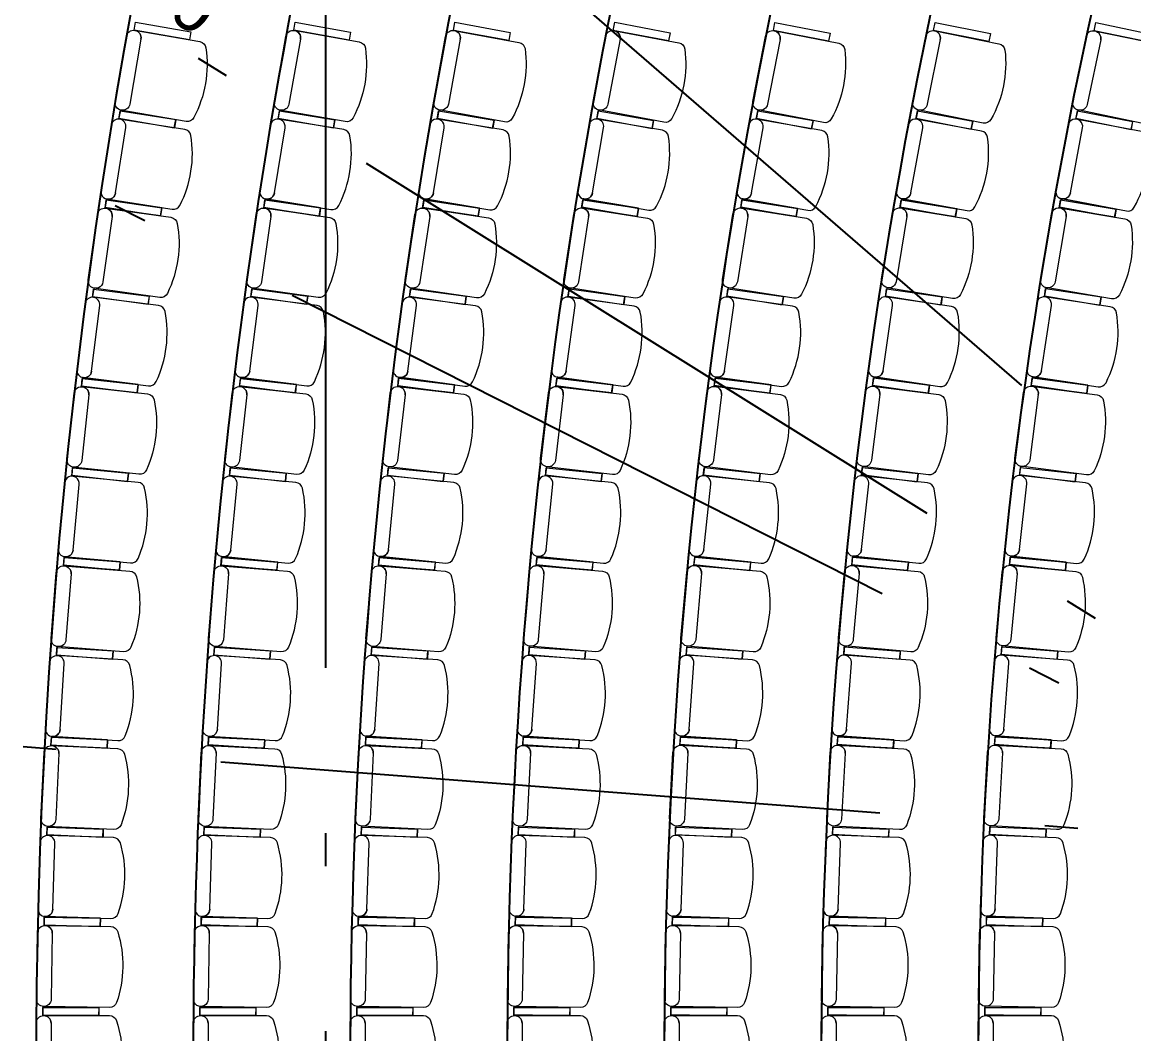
# Model space of a CAD drawing. Header units: millimetres. Extents: x 2558 to 253942, y 1343 to 186042.
# Drawn here: x 158767 to 165493, y 145378 to 151502 of the extents above; entities that cross this region are included whole.
import ezdxf

# ---------------------------------------------------------------- set-up
doc = ezdxf.new("R2010")
doc.units = ezdxf.units.MM
doc.linetypes.add('OSY', pattern=[6200, 4000, -1000, 200, -1000])
for name, color, linetype in [('axes', 40, 'OSY'), ('P', 3, 'Continuous'), ('SEATS PARTER 54sm', 9, 'Continuous')]:
    doc.layers.add(name, color=color, linetype=linetype)
doc.layers.add('ST', color=5, linetype='Continuous', lineweight=50)
doc.styles.add('DIM100', font='arial.ttf')
doc.dimstyles.new('DIM100', dxfattribs={"dimtxt": 300, "dimasz": 150, "dimexe": 0, "dimexo": 100, "dimgap": 100, "dimtad": 1, "dimdec": 0, "dimzin": 0, "dimdsep": 46, "dimtxsty": 'DIM100', "dimblk": 'ARCHTICK', "dimcen": 200, "dimdle": 0.5, "dimclrt": 256, "dimaunit": 1, "dimazin": 0, "dimtfac": 1, "dimtdec": 0, "dimtix": 1, "dimtofl": 0, "dimtmove": 2, "dimatfit": 0, "dimldrblk": 'DOT', "dimfxl": 0, "dimtvp": 1.5, "dimtolj": 1, "dimtzin": 0, "dimarcsym": 0})

# ---------------------------------------------------------------- blocks, each defined once
blk = doc.blocks.new('_ArchTick')
at = {"color": 0, "linetype": 'ByBlock', "const_width": 0.15}
blk.add_lwpolyline([(-0.5, -0.5), (0.5, 0.5)], dxfattribs=at)
blk = doc.blocks.new('*D288')
at = {"layer": 'axes', "color": 0, "lineweight": -2, "transparency": 16777216}
blk.add_line((169501.8, 145243.2), (144517.2, 157885.4), dxfattribs=at)
at = {"layer": 'Defpoints', "color": 0, "transparency": 16777216}
for p in [(144517.7, 157885.2), (169501.4, 145243.4)]:
    blk.add_point(p, dxfattribs=at)
at = {"layer": 'axes', "color": 0, "lineweight": -2, "transparency": 16777216, "xscale": 150, "yscale": 150, "zscale": 150, "rotation": 153.1605896453063}
blk.add_blockref('_ArchTick', (144517.7, 157885.2), dxfattribs=at)
at = {"layer": 'axes', "transparency": 16777216, "insert": (157123.8, 151790.2), "char_height": 300, "attachment_point": 5, "rotation": 333.16059, "style": 'DIM100'}
blk.add_mtext('\\A1;R28000', dxfattribs=at)
blk = doc.blocks.new('_Dot')
at = {"layer": 'P', "color": 0, "lineweight": -2}
blk.add_line((-0.5, 0), (-1, 0), dxfattribs=at)
at = {"layer": 'P', "color": 0, "const_width": 0.5}
blk.add_lwpolyline([(-0.25, 0, 1), (0.25, 0, 1)], format="xyb", close=True, dxfattribs=at)
blk = doc.blocks.new('*D289')
at = {"layer": 'axes', "color": 0, "lineweight": -2, "transparency": 16777216}
blk.add_line((169501.8, 145243.1), (148807, 158171.1), dxfattribs=at)
at = {"layer": 'Defpoints', "color": 0, "transparency": 16777216}
for p in [(148807.4, 158170.9), (169501.4, 145243.4)]:
    blk.add_point(p, dxfattribs=at)
at = {"layer": 'axes', "color": 0, "lineweight": -2, "transparency": 16777216, "xscale": 150, "yscale": 150, "zscale": 150, "rotation": 148.0070886636174}
blk.add_blockref('_ArchTick', (148807.4, 158170.9), dxfattribs=at)
at = {"layer": 'axes', "transparency": 16777216, "insert": (159288.5, 151921.9), "char_height": 300, "attachment_point": 5, "rotation": 328.00709, "style": 'DIM100'}
blk.add_mtext('\\A1;R24400', dxfattribs=at)

msp = doc.modelspace()

# ---------------------------------------------------------------- linework, layer by layer
at = {"layer": 'axes'}
for p, q in [((160601.4, 182593.4), (160601.4, 101893.4)), ((169501.4, 145243.4), (141538.7, 169473.3)), ((153787.6, 147502.7), (183001.4, 145243.4))]:
    msp.add_line(p, q, dxfattribs=at)
msp.add_lwpolyline([(184501.4, 156693.7, -0.085567), (174506.5, 158416.8, 0.127535), (165054.7, 159248.2, 0.846379), (165054.7, 131238.7, 0.127535), (174506.5, 132070, -0.085567), (184501.4, 133793.1, 0.076091)], format="xyb", dxfattribs=at)
for radius, end in [(32000, 270), (30000, 271.14599), (28000, 270), (24400, 270)]:
    msp.add_arc((169501.4, 145243.4), radius, 90, end, dxfattribs=at)
at = {"layer": 'P'}
for radius, start, end in [(29449.8, 155.62958, 204.26217), (30399.8, 156.79544, 203.05234), (31349.8, 158.11634, 201.68264), (32299.8, 159.61235, 200.13054), (33249.8, 161.31568, 198.35971), (34199.8, 163.27988, 196.3089), (35149.8, 165.60123, 193.86476)]:
    msp.add_arc((194001.4, 145243.4), radius, start, end, dxfattribs=at)
at = {"layer": 'SEATS PARTER 54sm', "linetype": 'Continuous', "lineweight": 0}
for points in [[(159485.7, 151400.8), (159417.7, 151006.6, -1), (159329.1, 151021.9), (159397.1, 151416.1, -1), (159485.7, 151400.8, 0.414213), (159449.1, 151452.8), (159444.1, 151453.7), (159452.6, 151502.9), (159787.7, 151445.1), (159779.2, 151395.9), (159444.1, 151453.7), (159841.4, 151385.1, -0.324534), (159878.3, 151347.3, -0.1591), (159805.6, 150925.6, -0.324534), (159758.1, 150902.3), (159360.8, 150970.8), (159352.3, 150921.5), (159687.4, 150863.7), (159695.9, 150913)], [(160451.1, 151400.4), (160381.2, 151006.5, -1), (160292.6, 151022.3), (160362.5, 151416.1, -1), (160451.1, 151400.4, 0.414213), (160414.6, 151452.6), (160409.7, 151453.4), (160418.4, 151502.7), (160753.2, 151443.2), (160744.5, 151394), (160409.7, 151453.4), (160806.7, 151383, -0.324534), (160843.4, 151344.9, -0.1591), (160768.6, 150923.6, -0.324534), (160721.1, 150900.5), (160324.1, 150971), (160315.4, 150921.7), (160650.1, 150862.3), (160658.9, 150911.6)], [(161417.3, 151399.9), (161345.4, 151006.4, -1), (161256.9, 151022.5), (161328.8, 151416, -1), (161417.3, 151399.9, 0.414213), (161381.1, 151452.2), (161376.2, 151453.1), (161385.2, 151502.3), (161719.6, 151441.2), (161710.7, 151392), (161376.2, 151453.1), (161772.8, 151380.7, -0.324534), (161809.3, 151342.4, -0.1591), (161732.4, 150921.5, -0.324534), (161684.7, 150898.6), (161288.1, 150971.1), (161279.1, 150921.9), (161613.6, 150860.8), (161622.6, 150910)], [(162384.5, 151399.2), (162310.5, 151006.1, -1), (162222, 151022.8), (162296, 151415.9, -1), (162384.5, 151399.2, 0.414213), (162348.6, 151451.8), (162343.7, 151452.7), (162352.9, 151501.9), (162687, 151438.9), (162677.8, 151389.8), (162343.7, 151452.7), (162739.9, 151378.1, -0.324534), (162776.2, 151339.7, -0.1591), (162697, 150919.2, -0.324534), (162649.2, 150896.6), (162253, 150971.2), (162243.8, 150922), (162577.9, 150859.1), (162587.1, 150908.3)], [(163352.7, 151398.5), (163276.5, 151005.9, -1), (163188.1, 151023), (163264.4, 151415.7, -1), (163352.7, 151398.5, 0.414213), (163317.1, 151451.3), (163312.2, 151452.2), (163321.7, 151501.3), (163655.5, 151436.5), (163646, 151387.4), (163312.2, 151452.2), (163708, 151375.4, -0.324534), (163744.1, 151336.7, -0.1591), (163662.5, 150916.7, -0.324534), (163614.6, 150894.4), (163218.8, 150971.2), (163209.3, 150922.1), (163543, 150857.3), (163552.6, 150906.4)], [(164322.1, 151397.7), (164243.5, 151005.5, -1), (164155.2, 151023.2), (164233.8, 151415.4, -1), (164322.1, 151397.7, 0.414213), (164286.8, 151450.6), (164281.9, 151451.6), (164291.7, 151500.6), (164625.1, 151433.8), (164615.3, 151384.8), (164281.9, 151451.6), (164677.2, 151372.4, -0.324534), (164713.1, 151333.5, -0.1591), (164628.9, 150913.9, -0.324534), (164580.9, 150891.9), (164185.6, 150971.2), (164175.8, 150922.2), (164509.1, 150855.3), (164519, 150904.3)], [(165292.7, 151396.7), (165211.6, 151005, -1), (165123.4, 151023.3), (165204.6, 151414.9, -1), (165292.7, 151396.7, 0.414213), (165257.8, 151449.9), (165252.9, 151450.9), (165263.1, 151499.8), (165596, 151430.9), (165585.8, 151381.9), (165252.9, 151450.9), (165647.7, 151369.1, -0.324534), (165683.3, 151330, -0.1591), (165596.5, 150911, -0.324534), (165548.3, 150889.3), (165153.5, 150971.1), (165143.3, 150922.1), (165476.3, 150853.1), (165486.4, 150902.1)], [(159332.4, 150468.9), (159394.3, 150864.1, 1), (159305.4, 150878), (159243.5, 150482.8, 1), (159332.4, 150468.9, -0.414213), (159281, 150431.4), (159276.1, 150432.2), (159268.3, 150382.8), (159604.2, 150330.2), (159612, 150379.6), (159276.1, 150432.2), (159674.4, 150369.8, 0.324534), (159721.4, 150393.8, 0.1591), (159787.6, 150816.6, 0.324534), (159750.2, 150853.9), (159351.9, 150916.3), (159359.6, 150965.7), (159695.5, 150913.1), (159687.8, 150863.7)], [(160293.5, 150469), (160357.1, 150863.9, 1), (160268.2, 150878.2), (160204.6, 150483.3, 1), (160293.5, 150469, -0.414213), (160241.9, 150431.8), (160236.9, 150432.5), (160229, 150383.2), (160564.7, 150329.1), (160572.6, 150378.5), (160236.9, 150432.5), (160635, 150368.4, 0.324534), (160682.2, 150392.3, 0.1591), (160750.2, 150814.8, 0.324534), (160712.9, 150852.2), (160314.8, 150916.3), (160322.8, 150965.7), (160658.5, 150911.6), (160650.5, 150862.3)], [(161255.1, 150469.1), (161320.6, 150863.8, 1), (161231.8, 150878.5), (161166.4, 150483.9, 1), (161255.1, 150469.1, -0.414213), (161203.4, 150432.1), (161198.5, 150432.9), (161190.3, 150383.6), (161525.7, 150328), (161533.9, 150377.3), (161198.5, 150432.9), (161596.2, 150367, 0.324534), (161643.5, 150390.6, 0.1591), (161713.5, 150812.8, 0.324534), (161676.3, 150850.4), (161278.6, 150916.3), (161286.8, 150965.7), (161622.2, 150910.1), (161614, 150860.7)], [(162217.5, 150469.2), (162284.9, 150863.5, 1), (162196.1, 150878.7), (162128.8, 150484.4, 1), (162217.5, 150469.2, -0.414213), (162165.6, 150432.5), (162160.7, 150433.3), (162152.2, 150384), (162487.4, 150326.8), (162495.8, 150376.1), (162160.7, 150433.3), (162558.1, 150365.4, 0.324534), (162605.5, 150388.8, 0.1591), (162677.5, 150810.6, 0.324534), (162640.6, 150848.4), (162243.2, 150916.3), (162251.6, 150965.6), (162586.7, 150908.3), (162578.3, 150859.1)], [(163180.7, 150469.3), (163250, 150863.2, 1), (163161.4, 150878.8), (163092, 150484.9, 1), (163180.7, 150469.3, -0.414213), (163128.5, 150432.8), (163123.6, 150433.6), (163114.9, 150384.4), (163449.8, 150325.4), (163458.5, 150374.7), (163123.6, 150433.6), (163520.7, 150363.7, 0.324534), (163568.2, 150386.8, 0.1591), (163642.4, 150808.3, 0.324534), (163605.7, 150846.3), (163208.6, 150916.2), (163217.3, 150965.5), (163552.1, 150906.5), (163543.5, 150857.2)], [(164144.6, 150469.3), (164216.2, 150862.8, 1), (164127.6, 150878.9), (164056.1, 150485.4, 1), (164144.6, 150469.3, -0.414213), (164092.3, 150433.1), (164087.4, 150434), (164078.4, 150384.8), (164413, 150323.9), (164421.9, 150373.1), (164087.4, 150434), (164484.1, 150361.8, 0.324534), (164531.7, 150384.7, 0.1591), (164608.3, 150805.7, 0.324534), (164571.7, 150843.9), (164175.1, 150916.1), (164184, 150965.3), (164518.5, 150904.4), (164509.6, 150855.2)], [(165109.5, 150469.2), (165183.4, 150862.4, 1), (165094.9, 150879), (165021.1, 150485.9, 1), (165109.5, 150469.2, -0.414213), (165057, 150433.3), (165052.1, 150434.3), (165042.8, 150385.1), (165377, 150322.3), (165386.2, 150371.5), (165052.1, 150434.3), (165448.3, 150359.8, 0.324534), (165496.1, 150382.4, 0.1591), (165575.1, 150803, 0.324534), (165538.8, 150841.4), (165142.6, 150915.8), (165151.8, 150965), (165486, 150902.2), (165476.7, 150853)], [(159311.2, 150325.9), (159255.4, 149929.9, -1), (159166.3, 149942.4), (159222.1, 150338.5, -1), (159311.2, 150325.9, 0.414213), (159272.9, 150376.8), (159267.9, 150377.5), (159274.9, 150427), (159611.6, 150379.6), (159604.6, 150330.1), (159267.9, 150377.5), (159667.2, 150321.3, -0.324534), (159705.2, 150284.6, -0.1591), (159645.6, 149860.9, -0.324534), (159598.9, 149836.1), (159199.7, 149892.3), (159192.7, 149842.7), (159529.4, 149795.4), (159536.4, 149844.9)], [(160271.6, 150326.1), (160214.3, 149930.2, -1), (160125.3, 149943.1), (160182.5, 150338.9, -1), (160271.6, 150326.1, 0.414213), (160233.5, 150377), (160228.6, 150377.8), (160235.7, 150427.2), (160572.2, 150378.6), (160565.1, 150329.1), (160228.6, 150377.8), (160627.6, 150320, -0.324534), (160665.5, 150283.2, -0.1591), (160604.2, 149859.7, -0.324534), (160557.4, 149835.1), (160158.4, 149892.8), (160151.2, 149843.3), (160487.7, 149794.6), (160494.9, 149844.1)], [(161232.6, 150326.1), (161173.7, 149930.5, -1), (161084.7, 149943.8), (161143.6, 150339.4, -1), (161232.6, 150326.1, 0.414213), (161194.8, 150377.3), (161189.8, 150378), (161197.2, 150427.5), (161533.5, 150377.4), (161526.1, 150327.9), (161189.8, 150378), (161588.6, 150318.6, -0.324534), (161626.3, 150281.6, -0.1591), (161563.3, 149858.4, -0.324534), (161516.4, 149834), (161117.6, 149893.4), (161110.3, 149843.9), (161446.6, 149793.8), (161453.9, 149843.3)], [(162194.3, 150326.2), (162133.7, 149930.8, -1), (162044.7, 149944.5), (162105.4, 150339.9, -1), (162194.3, 150326.2, 0.414213), (162156.7, 150377.5), (162151.7, 150378.3), (162159.3, 150427.7), (162495.4, 150376.1), (162487.8, 150326.7), (162151.7, 150378.3), (162550.3, 150317.1, -0.324534), (162587.8, 150280, -0.1591), (162522.9, 149857, -0.324534), (162475.9, 149832.8), (162077.4, 149893.9), (162069.8, 149844.5), (162405.9, 149792.9), (162413.5, 149842.4)], [(163156.7, 150326.2), (163094.2, 149931.1, -1), (163005.3, 149945.2), (163067.8, 150340.3, -1), (163156.7, 150326.2, 0.414213), (163119.3, 150377.7), (163114.4, 150378.5), (163122.2, 150427.9), (163458, 150374.7), (163450.2, 150325.3), (163114.4, 150378.5), (163512.6, 150315.5, -0.324534), (163550, 150278.1, -0.1591), (163483.1, 149855.5, -0.324534), (163436, 149831.5), (163037.8, 149894.5), (163030, 149845.1), (163365.8, 149792), (163373.6, 149841.4)], [(164119.9, 150326.2), (164055.5, 149931.4, -1), (163966.6, 149945.9), (164031.1, 150340.7, -1), (164119.9, 150326.2, 0.414213), (164082.8, 150377.9), (164077.8, 150378.7), (164085.9, 150428), (164421.5, 150373.2), (164413.4, 150323.9), (164077.8, 150378.7), (164475.8, 150313.7, -0.324534), (164513, 150276.2, -0.1591), (164444, 149853.8, -0.324534), (164396.8, 149830.1), (163998.9, 149895.1), (163990.8, 149845.7), (164326.4, 149790.9), (164334.4, 149840.3)], [(165084, 150326.1), (165017.4, 149931.7, -1), (164928.7, 149946.7), (164995.3, 150341.1, -1), (165084, 150326.1, 0.414213), (165047.1, 150378), (165042.2, 150378.8), (165050.5, 150428.1), (165385.8, 150371.5), (165377.4, 150322.2), (165042.2, 150378.8), (165439.7, 150311.7, -0.324534), (165476.8, 150274, -0.1591), (165405.6, 149852, -0.324534), (165358.2, 149828.6), (164960.7, 149895.7), (164952.3, 149846.3), (165287.6, 149789.8), (165295.9, 149839.1)], [(159186.9, 149389.7), (159236.4, 149786.6, 1), (159147.1, 149797.8), (159097.6, 149400.8, 1), (159186.9, 149389.7, -0.414213), (159136.6, 149350.6), (159131.7, 149351.2), (159125.5, 149301.6), (159462.9, 149259.5), (159469, 149309.1), (159131.7, 149351.2), (159531.7, 149301.3, 0.324534), (159578, 149326.8, 0.1591), (159631.1, 149751.4, 0.324534), (159592.5, 149787.5), (159192.4, 149837.5), (159198.6, 149887.1), (159536, 149844.9), (159529.8, 149795.3)], [(160143.8, 149390.1), (160194.8, 149786.9, 1), (160105.5, 149798.4), (160054.5, 149401.6, 1), (160143.8, 149390.1, -0.414213), (160093.4, 149351.2), (160088.5, 149351.9), (160082.1, 149302.3), (160419.3, 149259), (160425.7, 149308.6), (160088.5, 149351.9), (160488.4, 149300.5, 0.324534), (160534.8, 149325.9, 0.1591), (160589.3, 149750.3, 0.324534), (160550.8, 149786.5), (160150.9, 149837.9), (160157.3, 149887.5), (160494.5, 149844.2), (160488.1, 149794.6)], [(161101.1, 149390.6), (161153.6, 149787.2, 1), (161064.3, 149799), (161011.9, 149402.4, 1), (161101.1, 149390.6, -0.414213), (161050.6, 149351.9), (161045.7, 149352.6), (161039.1, 149303), (161376.2, 149258.4), (161382.7, 149308), (161045.7, 149352.6), (161445.4, 149299.7, 0.324534), (161491.9, 149324.9, 0.1591), (161547.9, 149749.1, 0.324534), (161509.6, 149785.5), (161109.9, 149838.3), (161116.4, 149887.9), (161453.5, 149843.3), (161447, 149793.8)], [(162058.9, 149391.1), (162112.9, 149787.4, 1), (162023.7, 149799.6), (161969.8, 149403.2, 1), (162058.9, 149391.1, -0.414213), (162008.3, 149352.6), (162003.3, 149353.2), (161996.6, 149303.7), (162333.5, 149257.8), (162340.2, 149307.4), (162003.3, 149353.2), (162402.8, 149298.8, 0.324534), (162449.4, 149323.8, 0.1591), (162507.1, 149747.8, 0.324534), (162468.9, 149784.4), (162069.4, 149838.8), (162076.2, 149888.3), (162413.1, 149842.4), (162406.3, 149792.9)], [(163017.2, 149391.6), (163072.8, 149787.7, 1), (162983.7, 149800.2), (162928.1, 149404.1, 1), (163017.2, 149391.6, -0.414213), (162966.4, 149353.3), (162961.4, 149354), (162954.5, 149304.4), (163291.2, 149257.2), (163298.1, 149306.7), (162961.4, 149354), (163360.7, 149297.9, 0.324534), (163407.4, 149322.7, 0.1591), (163466.9, 149746.5, 0.324534), (163428.8, 149783.1), (163029.6, 149839.2), (163036.5, 149888.7), (163373.2, 149841.4), (163366.3, 149791.9)], [(163976, 149392), (164033.4, 149787.9, 1), (163944.3, 149800.8), (163886.9, 149405, 1), (163976, 149392, -0.414213), (163925, 149354), (163920.1, 149354.7), (163912.9, 149305.2), (164249.4, 149256.4), (164256.5, 149305.9), (163920.1, 149354.7), (164319.1, 149296.9, 0.324534), (164365.9, 149321.4, 0.1591), (164427.2, 149745, 0.324534), (164389.3, 149781.8), (163990.3, 149839.6), (163997.5, 149889.1), (164334, 149840.3), (164326.8, 149790.9)], [(164935.4, 149392.5), (164994.6, 149788.1, 1), (164905.6, 149801.5), (164846.4, 149405.9, 1), (164935.4, 149392.5, -0.414213), (164884.2, 149354.7), (164879.2, 149355.4), (164871.8, 149306), (165208.1, 149255.6), (165215.5, 149305.1), (164879.2, 149355.4), (165278, 149295.7, 0.324534), (165324.9, 149320.1, 0.1591), (165388.2, 149743.3, 0.324534), (165350.5, 149780.3), (164951.8, 149840), (164959.2, 149889.5), (165295.5, 149839.1), (165288.1, 149789.7)], [(159170.1, 149246.2), (159126.7, 148848.5, -1), (159037.2, 148858.3), (159080.6, 149255.9, -1), (159170.1, 149246.2, 0.414213), (159130.2, 149295.8), (159125.2, 149296.3), (159130.7, 149346), (159468.7, 149309.1), (159463.2, 149259.4), (159125.2, 149296.3), (159526, 149252.6, -0.324534), (159565.2, 149217.1, -0.1591), (159518.8, 148791.7, -0.324534), (159472.9, 148765.5), (159072.1, 148809.2), (159066.7, 148759.5), (159404.6, 148722.6), (159410.1, 148772.3)], [(160126.5, 149246.6), (160081.9, 148849.1, -1), (159992.5, 148859.1), (160037.1, 149256.6, -1), (160126.5, 149246.6, 0.414213), (160086.8, 149296.3), (160081.9, 149296.9), (160087.4, 149346.5), (160425.3, 149308.6), (160419.7, 149258.9), (160081.9, 149296.9), (160482.5, 149251.9, -0.324534), (160521.6, 149216.3, -0.1591), (160473.8, 148791, -0.324534), (160427.9, 148764.9), (160027.2, 148809.9), (160021.6, 148760.2), (160359.5, 148722.3), (160365.1, 148772)], [(161083.4, 149246.9), (161037.5, 148849.6, -1), (160948.1, 148859.9), (160994, 149257.3, -1), (161083.4, 149246.9, 0.414213), (161043.8, 149296.8), (161038.8, 149297.4), (161044.6, 149347.1), (161382.3, 149308), (161376.6, 149258.4), (161038.8, 149297.4), (161439.4, 149251.1, -0.324534), (161478.3, 149215.4, -0.1591), (161429.2, 148790.3, -0.324534), (161383.1, 148764.4), (160982.6, 148810.6), (160976.9, 148761), (161314.6, 148721.9), (161320.4, 148771.6)], [(162040.6, 149247.3), (161993.3, 148850.1, -1), (161904, 148860.8), (161951.2, 149258, -1), (162040.6, 149247.3, 0.414213), (162001.2, 149297.3), (161996.3, 149297.9), (162002.2, 149347.6), (162339.8, 149307.4), (162333.9, 149257.8), (161996.3, 149297.9), (162396.6, 149250.3, -0.324534), (162435.4, 149214.4, -0.1591), (162384.9, 148789.5, -0.324534), (162338.7, 148763.7), (161938.4, 148811.4), (161932.5, 148761.7), (162270.1, 148721.6), (162276, 148771.2)], [(162998.3, 149247.8), (162949.6, 148850.7, -1), (162860.3, 148861.7), (162909, 149258.7, -1), (162998.3, 149247.8, 0.414213), (162959.1, 149297.9), (162954.1, 149298.5), (162960.2, 149348.1), (163297.7, 149306.7), (163291.6, 149257.1), (162954.1, 149298.5), (163354.3, 149249.4, -0.324534), (163393, 149213.4, -0.1591), (163340.9, 148788.7, -0.324534), (163294.7, 148763.1), (162894.5, 148812.1), (162888.4, 148762.5), (163225.9, 148721.1), (163231.9, 148770.8)], [(163956.5, 149248.2), (163906.2, 148851.3, -1), (163816.9, 148862.6), (163867.2, 149259.5, -1), (163956.5, 149248.2, 0.414213), (163917.5, 149298.5), (163912.5, 149299.1), (163918.8, 149348.7), (164256.1, 149306), (164249.8, 149256.4), (163912.5, 149299.1), (164312.5, 149248.4, -0.324534), (164351, 149212.3, -0.1591), (164297.3, 148787.7, -0.324534), (164251, 148762.3), (163851, 148813), (163844.7, 148763.4), (164182, 148720.7), (164188.3, 148770.3)], [(164915.2, 149248.6), (164863.3, 148851.9, -1), (164774.1, 148863.6), (164825.9, 149260.2, -1), (164915.2, 149248.6, 0.414213), (164876.4, 149299), (164871.4, 149299.7), (164877.9, 149349.2), (165215, 149305.2), (165208.6, 149255.6), (164871.4, 149299.7), (165271.2, 149247.4, -0.324534), (165309.6, 149211.1, -0.1591), (165254.1, 148786.8, -0.324534), (165207.7, 148761.5), (164807.9, 148813.8), (164801.4, 148764.2), (165138.5, 148720.1), (165145, 148769.7)], [(159074.9, 148306.5), (159112.1, 148704.8, 1), (159022.5, 148713.1), (158985.3, 148314.9, 1), (159074.9, 148306.5, -0.414213), (159025.9, 148265.9), (159020.9, 148266.4), (159016.3, 148216.6), (159354.8, 148184.9), (159359.4, 148234.7), (159020.9, 148266.4), (159422.3, 148228.8, 0.324534), (159467.8, 148255.8, 0.1591), (159507.6, 148681.8, 0.324534), (159467.9, 148716.7), (159066.5, 148754.2), (159071.2, 148804), (159409.7, 148772.4), (159405, 148722.6)], [(160028.7, 148307), (160066.9, 148705.2, 1), (159977.3, 148713.8), (159939.1, 148315.6, 1), (160028.7, 148307, -0.414213), (159979.6, 148266.5), (159974.6, 148267), (159969.8, 148217.3), (160308.2, 148184.7), (160313, 148234.5), (159974.6, 148267), (160375.9, 148228.5, 0.324534), (160421.5, 148255.3, 0.1591), (160462.4, 148681.2, 0.324534), (160422.8, 148716.2), (160021.5, 148754.8), (160026.2, 148804.6), (160364.7, 148772), (160359.9, 148722.3)], [(160982.7, 148307.6), (161022, 148705.7, 1), (160932.5, 148714.5), (160893.1, 148316.5, 1), (160982.7, 148307.6, -0.414213), (160933.5, 148267.2), (160928.5, 148267.7), (160923.6, 148218), (161261.9, 148184.5), (161266.8, 148234.3), (160928.5, 148267.7), (161329.7, 148228.1, 0.324534), (161375.3, 148254.7, 0.1591), (161417.4, 148680.6, 0.324534), (161377.9, 148715.7), (160976.7, 148755.4), (160981.6, 148805.1), (161320, 148771.7), (161315.1, 148721.9)], [(161936.9, 148308.2), (161977.4, 148706.1, 1), (161887.9, 148715.2), (161847.4, 148317.3, 1), (161936.9, 148308.2, -0.414213), (161887.6, 148268), (161882.6, 148268.5), (161877.5, 148218.7), (162215.8, 148184.3), (162220.9, 148234), (161882.6, 148268.5), (162283.7, 148227.6, 0.324534), (162329.4, 148254.2, 0.1591), (162372.8, 148679.9, 0.324534), (162333.4, 148715.1), (161932.3, 148756), (161937.3, 148805.7), (162275.6, 148771.2), (162270.5, 148721.5)], [(162891.4, 148308.8), (162933.2, 148706.6, 1), (162843.7, 148716), (162801.9, 148318.2, 1), (162891.4, 148308.8, -0.414213), (162842, 148268.7), (162837, 148269.3), (162831.8, 148219.5), (163169.9, 148184), (163175.1, 148233.8), (162837, 148269.3), (163238, 148227.2, 0.324534), (163283.7, 148253.6, 0.1591), (163328.4, 148679.1, 0.324534), (163289.1, 148714.5), (162888.2, 148756.6), (162893.4, 148806.3), (163231.5, 148770.8), (163226.3, 148721.1)], [(163846.2, 148309.4), (163889.3, 148707.1, 1), (163799.8, 148716.8), (163756.7, 148319.1, 1), (163846.2, 148309.4, -0.414213), (163796.6, 148269.5), (163791.6, 148270.1), (163786.3, 148220.4), (164124.3, 148183.7), (164129.7, 148233.5), (163791.6, 148270.1), (164192.5, 148226.7, 0.324534), (164238.4, 148252.9, 0.1591), (164284.4, 148678.3, 0.324534), (164245.3, 148713.8), (163844.4, 148757.2), (163849.8, 148806.9), (164187.8, 148770.3), (164182.4, 148720.6)], [(164801.3, 148310.1), (164845.8, 148707.6, 1), (164756.4, 148717.6), (164711.9, 148320.1, 1), (164801.3, 148310.1, -0.414213), (164751.6, 148270.4), (164746.6, 148270.9), (164741.1, 148221.3), (165078.9, 148183.4), (165084.5, 148233.1), (164746.6, 148270.9), (165147.3, 148226.1, 0.324534), (165193.3, 148252.2, 0.1591), (165240.9, 148677.5, 0.324534), (165201.8, 148713.1), (164801.1, 148757.9), (164806.7, 148807.6), (165144.6, 148769.8), (165139, 148720.1)], [(159062.6, 148162.5), (159031.5, 147763.7, -1), (158941.8, 147770.7), (158972.8, 148169.5, -1), (159062.6, 148162.5, 0.414213), (159021.2, 148210.9), (159016.2, 148211.3), (159020.1, 148261.1), (159359.1, 148234.7), (159355.2, 148184.9), (159016.2, 148211.3), (159418.2, 148180, -0.324534), (159458.4, 148145.7, -0.1591), (159425.2, 147719.1, -0.324534), (159380.2, 147691.5), (158978.2, 147722.8), (158974.3, 147672.9), (159313.3, 147646.5), (159317.2, 147696.4)], [(160016, 148163), (159984.1, 147764.2, -1), (159894.4, 147771.4), (159926.3, 148170.1, -1), (160016, 148163, 0.414213), (159974.7, 148211.4), (159969.7, 148211.8), (159973.7, 148261.7), (160312.6, 148234.5), (160308.6, 148184.7), (159969.7, 148211.8), (160371.6, 148179.7, -0.324534), (160411.8, 148145.3, -0.1591), (160377.7, 147718.7, -0.324534), (160332.5, 147691.2), (159930.7, 147723.4), (159926.7, 147673.5), (160265.6, 147646.4), (160269.6, 147696.3)], [(160969.6, 148163.4), (160936.8, 147764.8, -1), (160847.1, 147772.2), (160879.9, 148170.8, -1), (160969.6, 148163.4, 0.414213), (160928.4, 148212), (160923.5, 148212.4), (160927.6, 148262.2), (161266.4, 148234.3), (161262.3, 148184.5), (160923.5, 148212.4), (161325.3, 148179.3, -0.324534), (161365.4, 148144.9, -0.1591), (161330.3, 147718.4, -0.324534), (161285.1, 147691), (160883.3, 147724), (160879.2, 147674.2), (161218, 147646.3), (161222.1, 147696.1)], [(161923.4, 148163.9), (161889.7, 147765.3, -1), (161800, 147772.9), (161833.8, 148171.5, -1), (161923.4, 148163.9, 0.414213), (161882.4, 148212.5), (161877.4, 148213), (161881.7, 148262.8), (162220.4, 148234.1), (162216.2, 148184.2), (161877.4, 148213), (162279.2, 148178.9, -0.324534), (162319.2, 148144.4, -0.1591), (162283, 147718, -0.324534), (162237.8, 147690.7), (161836, 147724.7), (161831.8, 147674.9), (162170.6, 147646.2), (162174.8, 147696)], [(162877.5, 148164.4), (162842.7, 147765.9, -1), (162753, 147773.8), (162787.9, 148172.2, -1), (162877.5, 148164.4, 0.414213), (162836.6, 148213.2), (162831.6, 148213.6), (162836, 148263.4), (163174.7, 148233.8), (163170.3, 148184), (162831.6, 148213.6), (163233.3, 148178.5, -0.324534), (163273.2, 148143.8, -0.1591), (163235.9, 147717.5, -0.324534), (163190.6, 147690.3), (162789, 147725.5), (162784.6, 147675.6), (163123.3, 147646), (163127.7, 147695.8)], [(163831.9, 148164.9), (163795.9, 147766.5, -1), (163706.3, 147774.6), (163742.2, 148173, -1), (163831.9, 148164.9, 0.414213), (163791.1, 148213.8), (163786.1, 148214.2), (163790.6, 148264), (164129.2, 148233.5), (164124.7, 148183.7), (163786.1, 148214.2), (164187.7, 148178, -0.324534), (164227.5, 148143.3, -0.1591), (164189, 147717.1, -0.324534), (164143.6, 147690), (163742.1, 147726.2), (163737.6, 147676.4), (164076.2, 147645.9), (164080.7, 147695.7)], [(164786.5, 148165.5), (164749.4, 147767.2, -1), (164659.8, 147775.6), (164696.9, 148173.8, -1), (164786.5, 148165.5, 0.414213), (164745.9, 148214.5), (164740.9, 148214.9), (164745.5, 148264.7), (165084, 148233.2), (165079.4, 148183.4), (164740.9, 148214.9), (165142.3, 148177.5, -0.324534), (165182, 148142.7, -0.1591), (165142.3, 147716.6, -0.324534), (165096.9, 147689.6), (164695.4, 147727), (164690.8, 147677.3), (165029.3, 147645.7), (165034, 147695.5)], [(158996.6, 147220.4), (159021.4, 147619.6, 1), (158931.6, 147625.2), (158906.8, 147225.9, 1), (158996.6, 147220.4, -0.414213), (158948.9, 147178.2), (158943.9, 147178.6), (158940.8, 147128.6), (159280.1, 147107.5), (159283.3, 147157.4), (158943.9, 147178.6), (159346.3, 147153.5, 0.324534), (159390.9, 147181.8, 0.1591), (159417.5, 147608.9, 0.324534), (159376.7, 147642.6), (158974.3, 147667.6), (158977.4, 147717.5), (159316.8, 147696.4), (159313.7, 147646.5)], [(159948.2, 147220.8), (159973.7, 147620, 1), (159883.9, 147625.7), (159858.4, 147226.6, 1), (159948.2, 147220.8, -0.414213), (159900.4, 147178.8), (159895.4, 147179.1), (159892.2, 147129.2), (160231.5, 147107.5), (160234.7, 147157.4), (159895.4, 147179.1), (160297.8, 147153.4, 0.324534), (160342.4, 147181.6, 0.1591), (160369.7, 147608.7, 0.324534), (160329, 147642.4), (159926.7, 147668.1), (159929.9, 147718), (160269.2, 147696.3), (160266, 147646.4)], [(160899.8, 147221.3), (160926.1, 147620.4, 1), (160836.3, 147626.3), (160810, 147227.2, 1), (160899.8, 147221.3, -0.414213), (160852, 147179.3), (160847, 147179.7), (160843.7, 147129.8), (161183, 147107.4), (161186.2, 147157.3), (160847, 147179.7), (161249.3, 147153.2, 0.324534), (161294, 147181.3, 0.1591), (161322.1, 147608.3, 0.324534), (161281.5, 147642.1), (160879.2, 147668.6), (160882.4, 147718.5), (161221.7, 147696.2), (161218.4, 147646.3)], [(161851.6, 147221.8), (161878.6, 147620.9, 1), (161788.8, 147626.9), (161761.8, 147227.9, 1), (161851.6, 147221.8, -0.414213), (161803.6, 147179.9), (161798.7, 147180.3), (161795.3, 147130.4), (162134.5, 147107.4), (162137.9, 147157.3), (161798.7, 147180.3), (162200.9, 147153, 0.324534), (162245.7, 147181.1, 0.1591), (162274.6, 147608, 0.324534), (162234, 147641.9), (161831.8, 147669.1), (161835.2, 147719), (162174.4, 147696), (162171, 147646.1)], [(162803.5, 147222.3), (162831.3, 147621.3, 1), (162741.5, 147627.6), (162713.7, 147228.6, 1), (162803.5, 147222.3, -0.414213), (162755.4, 147180.5), (162750.4, 147180.9), (162747, 147131), (163086.1, 147107.3), (163089.6, 147157.2), (162750.4, 147180.9), (163152.6, 147152.8, 0.324534), (163197.5, 147180.8, 0.1591), (163227.3, 147607.7, 0.324534), (163186.8, 147641.6), (162784.6, 147669.7), (162788.1, 147719.6), (163127.2, 147695.9), (163123.8, 147646)], [(163755.4, 147222.8), (163784.2, 147621.8, 1), (163694.4, 147628.3), (163665.7, 147229.3, 1), (163755.4, 147222.8, -0.414213), (163707.3, 147181.2), (163702.3, 147181.6), (163698.7, 147131.7), (164037.9, 147107.2), (164041.5, 147157.1), (163702.3, 147181.6), (164104.5, 147152.6, 0.324534), (164149.4, 147180.5, 0.1591), (164180.1, 147607.3, 0.324534), (164139.7, 147641.3), (163737.6, 147670.3), (163741.2, 147720.2), (164080.3, 147695.7), (164076.7, 147645.8)], [(164707.6, 147223.4), (164737.2, 147622.3, 1), (164647.5, 147629), (164617.8, 147230.1, 1), (164707.6, 147223.4, -0.414213), (164659.3, 147181.9), (164654.4, 147182.3), (164650.6, 147132.4), (164989.7, 147107.2), (164993.4, 147157), (164654.4, 147182.3), (165056.4, 147152.3, 0.324534), (165101.4, 147180.1, 0.1591), (165133.1, 147606.9, 0.324534), (165092.8, 147641), (164690.7, 147670.9), (164694.4, 147720.8), (165033.5, 147695.5), (165029.8, 147645.7)], [(158988.8, 147076.1), (158970.1, 146676.5, -1), (158880.2, 146680.7), (158898.9, 147080.3, -1), (158988.8, 147076.1, 0.414213), (158945.9, 147123.1), (158940.9, 147123.4), (158943.2, 147173.3), (159282.9, 147157.5), (159280.5, 147107.5), (158940.9, 147123.4), (159343.6, 147104.6, -0.324534), (159384.9, 147071.6, -0.1591), (159365, 146644.1, -0.324534), (159320.8, 146615.1), (158918.1, 146633.9), (158915.8, 146583.9), (159255.4, 146568.1), (159257.7, 146618.1)], [(159940.1, 147076.4), (159920.9, 146676.9, -1), (159831, 146681.2), (159850.2, 147080.7, -1), (159940.1, 147076.4, 0.414213), (159897.3, 147123.5), (159892.3, 147123.7), (159894.7, 147173.7), (160234.3, 147157.4), (160231.9, 147107.5), (159892.3, 147123.7), (160295, 147104.4, -0.324534), (160336.3, 147071.4, -0.1591), (160315.8, 146644, -0.324534), (160271.6, 146615), (159868.8, 146634.3), (159866.4, 146584.4), (160206.1, 146568.1), (160208.5, 146618)], [(160891.5, 147076.8), (160871.8, 146677.2, -1), (160781.9, 146681.7), (160801.6, 147081.2, -1), (160891.5, 147076.8, 0.414213), (160848.8, 147123.9), (160843.8, 147124.2), (160846.3, 147174.1), (161185.8, 147157.4), (161183.4, 147107.4), (160843.8, 147124.2), (161246.5, 147104.3, -0.324534), (161287.7, 147071.2, -0.1591), (161266.6, 146643.8, -0.324534), (161222.3, 146614.9), (160819.6, 146634.8), (160817.2, 146584.8), (161156.8, 146568.1), (161159.2, 146618)], [(161843, 147077.1), (161822.7, 146677.6, -1), (161732.8, 146682.2), (161753.1, 147081.7, -1), (161843, 147077.1, 0.414213), (161800.4, 147124.3), (161795.4, 147124.6), (161797.9, 147174.5), (162137.5, 147157.3), (162134.9, 147107.4), (161795.4, 147124.6), (162198, 147104.1, -0.324534), (162239.2, 147071, -0.1591), (162217.5, 146643.6, -0.324534), (162173.2, 146614.8), (161770.5, 146635.2), (161768, 146585.3), (162107.5, 146568.1), (162110.1, 146618)], [(162794.6, 147077.5), (162773.7, 146678.1, -1), (162683.8, 146682.8), (162704.7, 147082.2, -1), (162794.6, 147077.5, 0.414213), (162752, 147124.8), (162747, 147125.1), (162749.6, 147175), (163089.2, 147157.2), (163086.6, 147107.3), (162747, 147125.1), (163149.7, 147104, -0.324534), (163190.8, 147070.8, -0.1591), (163168.4, 146643.4, -0.324534), (163124, 146614.7), (162721.4, 146635.7), (162718.8, 146585.8), (163058.3, 146568), (163060.9, 146618)], [(163746.3, 147077.9), (163724.7, 146678.5, -1), (163634.9, 146683.4), (163656.4, 147082.8, -1), (163746.3, 147077.9, 0.414213), (163703.8, 147125.3), (163698.8, 147125.6), (163701.5, 147175.5), (164041, 147157.1), (164038.3, 147107.2), (163698.8, 147125.6), (164101.4, 147103.8, -0.324534), (164142.4, 147070.5, -0.1591), (164119.4, 146643.2, -0.324534), (164075, 146614.5), (163672.4, 146636.3), (163669.7, 146586.3), (164009.2, 146568), (164011.9, 146617.9)], [(164698.1, 147078.4), (164675.8, 146679, -1), (164586, 146684), (164608.2, 147083.4, -1), (164698.1, 147078.4, 0.414213), (164655.7, 147125.8), (164650.7, 147126.1), (164653.5, 147176), (164993, 147157.1), (164990.2, 147107.1), (164650.7, 147126.1), (165053.2, 147103.6, -0.324534), (165094.2, 147070.3, -0.1591), (165070.4, 146643, -0.324534), (165026, 146614.4), (164623.4, 146636.8), (164620.6, 146586.9), (164960.1, 146568), (164962.9, 146617.9)], [(158952.1, 146132.3), (158964.5, 146532.1, 1), (158874.6, 146534.9), (158862.1, 146135.1, 1), (158952.1, 146132.3, -0.414213), (158905.7, 146088.7), (158900.7, 146088.9), (158899.2, 146038.9), (159239, 146028.4), (159240.6, 146078.3), (158900.7, 146088.9), (159303.7, 146076.4, 0.324534), (159347.4, 146106.1, 0.1591), (159360.7, 146533.8, 0.324534), (159318.9, 146566.1), (158915.9, 146578.6), (158917.5, 146628.6), (159257.3, 146618.1), (159255.8, 146568.1)], [(159902.4, 146132.6), (159915.2, 146532.4, 1), (159825.2, 146535.2), (159812.4, 146135.4, 1), (159902.4, 146132.6, -0.414213), (159856, 146089), (159851, 146089.2), (159849.4, 146039.2), (160189.2, 146028.3), (160190.8, 146078.3), (159851, 146089.2), (160254, 146076.3, 0.324534), (160297.7, 146106, 0.1591), (160311.4, 146533.7, 0.324534), (160269.6, 146566.1), (159866.6, 146578.9), (159868.2, 146628.9), (160208.1, 146618), (160206.5, 146568.1)], [(160852.7, 146132.8), (160865.9, 146532.6, 1), (160775.9, 146535.6), (160762.8, 146135.8, 1), (160852.7, 146132.8, -0.414213), (160806.3, 146089.3), (160801.3, 146089.5), (160799.6, 146039.5), (161139.4, 146028.3), (161141.1, 146078.3), (160801.3, 146089.5), (161204.2, 146076.2, 0.324534), (161248, 146105.9, 0.1591), (161262.1, 146533.6, 0.324534), (161220.3, 146566), (160817.4, 146579.2), (160819, 146629.2), (161158.8, 146618), (161157.2, 146568.1)], [(161803.1, 146133.1), (161816.6, 146532.9, 1), (161726.6, 146535.9), (161713.1, 146136.1, 1), (161803.1, 146133.1, -0.414213), (161756.6, 146089.6), (161751.6, 146089.8), (161749.9, 146039.8), (162089.7, 146028.3), (162091.4, 146078.3), (161751.6, 146089.8), (162154.5, 146076.2, 0.324534), (162198.3, 146105.7, 0.1591), (162212.8, 146533.4, 0.324534), (162171.1, 146565.9), (161768.1, 146579.5), (161769.8, 146629.5), (162109.6, 146618), (162108, 146568)], [(162753.4, 146133.4), (162767.4, 146533.1, 1), (162677.4, 146536.3), (162663.5, 146136.5, 1), (162753.4, 146133.4, -0.414213), (162706.9, 146090), (162701.9, 146090.2), (162700.1, 146040.2), (163039.9, 146028.3), (163041.7, 146078.3), (162701.9, 146090.2), (163104.8, 146076.1, 0.324534), (163148.7, 146105.6, 0.1591), (163163.6, 146533.3, 0.324534), (163121.9, 146565.8), (162719, 146579.9), (162720.7, 146629.8), (163060.5, 146618), (163058.8, 146568)], [(163703.8, 146133.7), (163718.2, 146533.4, 1), (163628.3, 146536.7), (163613.9, 146136.9, 1), (163703.8, 146133.7, -0.414213), (163657.2, 146090.3), (163652.2, 146090.5), (163650.4, 146040.6), (163990.2, 146028.3), (163992, 146078.3), (163652.2, 146090.5), (164055.1, 146076, 0.324534), (164099, 146105.5, 0.1591), (164114.4, 146533.2, 0.324534), (164072.8, 146565.7), (163669.9, 146580.2), (163671.6, 146630.2), (164011.4, 146618), (164009.6, 146568)], [(164654.2, 146134), (164669.1, 146533.8, 1), (164579.1, 146537.1), (164564.3, 146137.4, 1), (164654.2, 146134, -0.414213), (164607.6, 146090.7), (164602.6, 146090.9), (164600.7, 146041), (164940.5, 146028.3), (164942.4, 146078.3), (164602.6, 146090.9), (165005.5, 146075.9, 0.324534), (165049.4, 146105.4, 0.1591), (165065.3, 146533, 0.324534), (165023.7, 146565.6), (164620.8, 146580.6), (164622.6, 146630.5), (164962.4, 146617.9), (164960.6, 146568)], [(158948.7, 145987.9), (158942.5, 145587.9, -1), (158852.5, 145589.3), (158858.7, 145989.2, -1), (158948.7, 145987.9, 0.414213), (158904.4, 146033.5), (158899.4, 146033.6), (158900.2, 146083.6), (159240.2, 146078.3), (159239.4, 146028.3), (158899.4, 146033.6), (159302.6, 146027.4, -0.324534), (159344.9, 145995.7, -0.1591), (159338.2, 145567.8, -0.324534), (159295, 145537.4), (158891.8, 145543.7), (158891, 145493.7), (159231, 145488.4), (159231.8, 145538.4)], [(159898.9, 145988), (159892.5, 145588, -1), (159802.6, 145589.5), (159808.9, 145989.4, -1), (159898.9, 145988, 0.414213), (159854.7, 146033.7), (159849.7, 146033.8), (159850.5, 146083.8), (160190.4, 146078.3), (160189.6, 146028.3), (159849.7, 146033.8), (160252.8, 146027.3, -0.324534), (160295.1, 145995.6, -0.1591), (160288.2, 145567.7, -0.324534), (160245, 145537.4), (159841.8, 145543.8), (159841, 145493.8), (160181, 145488.4), (160181.8, 145538.4)], [(160849.2, 145988.1), (160842.6, 145588.2, -1), (160752.6, 145589.6), (160759.2, 145989.6, -1), (160849.2, 145988.1, 0.414213), (160804.9, 146033.8), (160799.9, 146033.9), (160800.7, 146083.9), (161140.7, 146078.3), (161139.9, 146028.3), (160799.9, 146033.9), (161203, 146027.3, -0.324534), (161245.3, 145995.6, -0.1591), (161238.3, 145567.7, -0.324534), (161195, 145537.4), (160791.9, 145544), (160791, 145494), (161131, 145488.4), (161131.8, 145538.4)], [(161799.4, 145988.2), (161792.6, 145588.3, -1), (161702.6, 145589.8), (161709.4, 145989.8, -1), (161799.4, 145988.2, 0.414213), (161755.2, 146034), (161750.2, 146034.1), (161751, 146084.1), (162091, 146078.3), (162090.1, 146028.3), (161750.2, 146034.1), (162153.3, 146027.3, -0.324534), (162195.5, 145995.5, -0.1591), (162188.3, 145567.6, -0.324534), (162145, 145537.3), (161741.9, 145544.2), (161741, 145494.2), (162081, 145488.4), (162081.8, 145538.4)], [(162749.6, 145988.4), (162742.7, 145588.4, -1), (162652.7, 145590), (162659.6, 145990, -1), (162749.6, 145988.4, 0.414213), (162705.4, 146034.2), (162700.4, 146034.3), (162701.3, 146084.2), (163041.2, 146078.3), (163040.4, 146028.3), (162700.4, 146034.3), (163103.5, 146027.2, -0.324534), (163145.8, 145995.4, -0.1591), (163138.3, 145567.6, -0.324534), (163095, 145537.3), (162691.9, 145544.3), (162691, 145494.3), (163031, 145488.4), (163031.8, 145538.4)], [(163699.9, 145988.5), (163692.7, 145588.6, -1), (163602.7, 145590.2), (163609.9, 145990.2, -1), (163699.9, 145988.5, 0.414213), (163655.7, 146034.3), (163650.7, 146034.4), (163651.6, 146084.4), (163991.6, 146078.3), (163990.7, 146028.3), (163650.7, 146034.4), (164053.8, 146027.2, -0.324534), (164096, 145995.4, -0.1591), (164088.3, 145567.5, -0.324534), (164045, 145537.3), (163641.9, 145544.5), (163641, 145494.5), (163980.9, 145488.4), (163981.8, 145538.4)], [(164650.2, 145988.7), (164642.7, 145588.8, -1), (164552.8, 145590.5), (164560.2, 145990.4, -1), (164650.2, 145988.7, 0.414213), (164606, 146034.5), (164601, 146034.6), (164601.9, 146084.6), (164941.9, 146078.3), (164941, 146028.3), (164601, 146034.6), (165004.1, 146027.1, -0.324534), (165046.3, 145995.3, -0.1591), (165038.4, 145567.5, -0.324534), (164995, 145537.2), (164591.9, 145544.7), (164591, 145494.7), (164930.9, 145488.4), (164931.9, 145538.4)], [(158941.4, 145443.4), (158941.4, 145043.4, -1), (158851.4, 145043.4), (158851.4, 145443.4, -1), (158941.4, 145443.4, 0.414213), (158896.4, 145488.4), (158891.4, 145488.4), (158891.4, 145538.4), (159231.4, 145538.4), (159231.4, 145488.4), (158891.4, 145488.4), (159294.6, 145488.4, -0.324534), (159337.4, 145457.4, -0.1591), (159337.4, 145029.4, -0.324534), (159294.6, 144998.4), (158891.4, 144998.4), (158891.4, 144948.4), (159231.4, 144948.4), (159231.4, 144998.4)], [(159891.4, 145443.4), (159891.4, 145043.4, -1), (159801.4, 145043.4), (159801.4, 145443.4, -1), (159891.4, 145443.4, 0.414213), (159846.4, 145488.4), (159841.4, 145488.4), (159841.4, 145538.4), (160181.4, 145538.4), (160181.4, 145488.4), (159841.4, 145488.4), (160244.6, 145488.4, -0.324534), (160287.4, 145457.4, -0.1591), (160287.4, 145029.4, -0.324534), (160244.6, 144998.4), (159841.4, 144998.4), (159841.4, 144948.4), (160181.4, 144948.4), (160181.4, 144998.4)], [(160841.4, 145443.4), (160841.4, 145043.4, -1), (160751.4, 145043.4), (160751.4, 145443.4, -1), (160841.4, 145443.4, 0.414213), (160796.4, 145488.4), (160791.4, 145488.4), (160791.4, 145538.4), (161131.4, 145538.4), (161131.4, 145488.4), (160791.4, 145488.4), (161194.6, 145488.4, -0.324534), (161237.4, 145457.4, -0.1591), (161237.4, 145029.4, -0.324534), (161194.6, 144998.4), (160791.4, 144998.4), (160791.4, 144948.4), (161131.4, 144948.4), (161131.4, 144998.4)], [(161791.4, 145443.4), (161791.4, 145043.4, -1), (161701.4, 145043.4), (161701.4, 145443.4, -1), (161791.4, 145443.4, 0.414213), (161746.4, 145488.4), (161741.4, 145488.4), (161741.4, 145538.4), (162081.4, 145538.4), (162081.4, 145488.4), (161741.4, 145488.4), (162144.6, 145488.4, -0.324534), (162187.4, 145457.4, -0.1591), (162187.4, 145029.4, -0.324534), (162144.6, 144998.4), (161741.4, 144998.4), (161741.4, 144948.4), (162081.4, 144948.4), (162081.4, 144998.4)], [(162741.4, 145443.4), (162741.4, 145043.4, -1), (162651.4, 145043.4), (162651.4, 145443.4, -1), (162741.4, 145443.4, 0.414213), (162696.4, 145488.4), (162691.4, 145488.4), (162691.4, 145538.4), (163031.4, 145538.4), (163031.4, 145488.4), (162691.4, 145488.4), (163094.6, 145488.4, -0.324534), (163137.4, 145457.4, -0.1591), (163137.4, 145029.4, -0.324534), (163094.6, 144998.4), (162691.4, 144998.4), (162691.4, 144948.4), (163031.4, 144948.4), (163031.4, 144998.4)], [(163691.4, 145443.4), (163691.4, 145043.4, -1), (163601.4, 145043.4), (163601.4, 145443.4, -1), (163691.4, 145443.4, 0.414213), (163646.4, 145488.4), (163641.4, 145488.4), (163641.4, 145538.4), (163981.4, 145538.4), (163981.4, 145488.4), (163641.4, 145488.4), (164044.6, 145488.4, -0.324534), (164087.4, 145457.4, -0.1591), (164087.4, 145029.4, -0.324534), (164044.6, 144998.4), (163641.4, 144998.4), (163641.4, 144948.4), (163981.4, 144948.4), (163981.4, 144998.4)], [(164641.4, 145443.4), (164641.4, 145043.4, -1), (164551.4, 145043.4), (164551.4, 145443.4, -1), (164641.4, 145443.4, 0.414213), (164596.4, 145488.4), (164591.4, 145488.4), (164591.4, 145538.4), (164931.4, 145538.4), (164931.4, 145488.4), (164591.4, 145488.4), (164994.6, 145488.4, -0.324534), (165037.4, 145457.4, -0.1591), (165037.4, 145029.4, -0.324534), (164994.6, 144998.4), (164591.4, 144998.4), (164591.4, 144948.4), (164931.4, 144948.4), (164931.4, 144998.4)]]:
    msp.add_lwpolyline(points, format="xyb", dxfattribs=at)
at = {"layer": 'ST'}
for radius, start, end in [(16900, 99.51203, 260.48746), (16600, 99.51205, 260.48749)]:
    msp.add_arc((167401.5, 145243.4), radius, start, end, dxfattribs=at)

# ---------------------------------------------------------------- dimensions: what is measured, and where the dimension line sits
at = {"layer": 'axes'}
for mpoint, picture, middle in [((148807.4, 158170.9), '*D289', (159288.5, 151921.9)), ((144517.7, 157885.2), '*D288', (157123.8, 151790.2))]:
    dim = msp.add_radius_dim(center=(169501.4, 145243.4), mpoint=mpoint, dimstyle='DIM100', dxfattribs=at)
    dim.commit()
    dim.dimension.update_dxf_attribs({"geometry": picture, "text_midpoint": middle})

doc.saveas('drawing.dxf')
